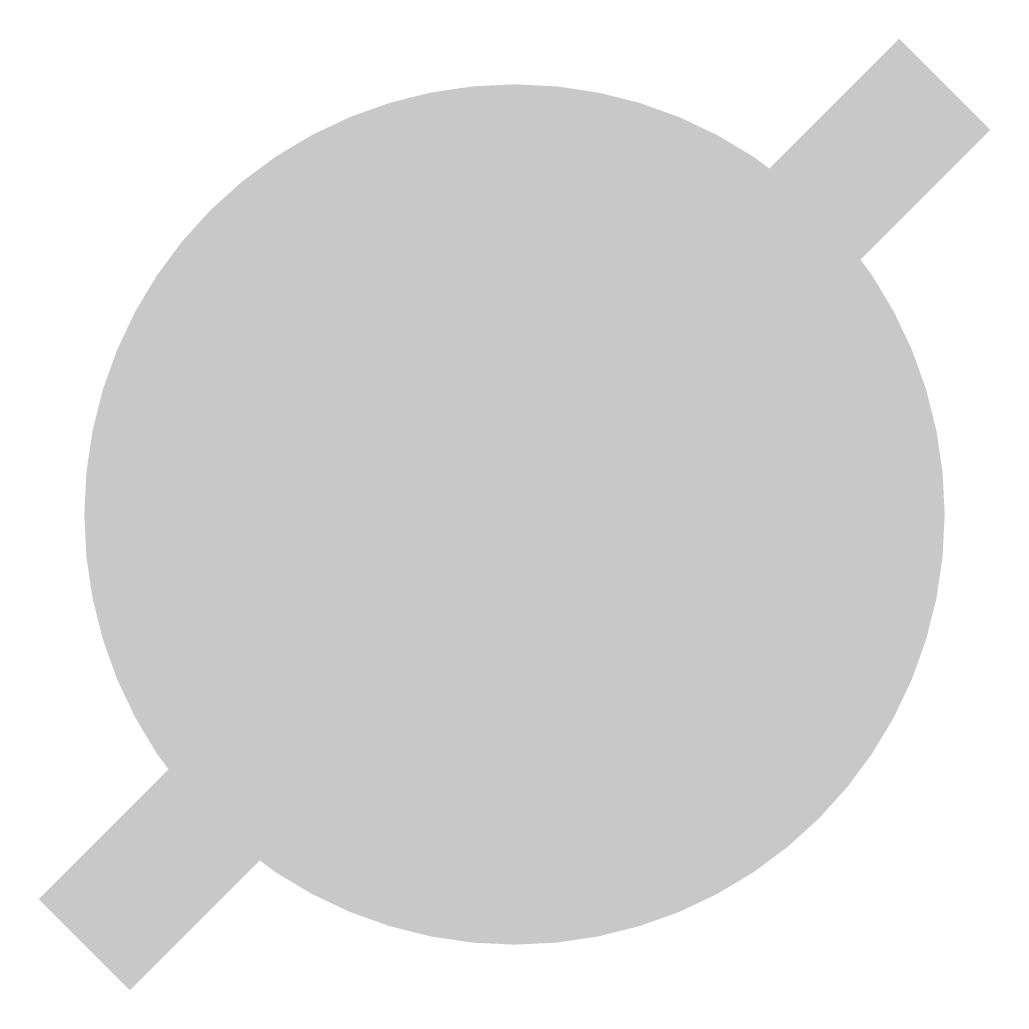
# Model space of a CAD drawing. Header units: metres. Extents: x -0.57 to 0.57, y -0.57 to 0.57.
import ezdxf

# ---------------------------------------------------------------- set-up
doc = ezdxf.new("R2010")
doc.units = ezdxf.units.M

msp = doc.modelspace()

# ---------------------------------------------------------------- linework, layer by layer
at = {"color": 0, "linetype": 'ByBlock', "const_width": 0.15}
msp.add_lwpolyline([(-0.5, -0.5), (0.5, 0.5)], dxfattribs=at)
at = {"color": 0, "linetype": 'ByBlock', "const_width": 0.5}
msp.add_lwpolyline([(-0.25, 0, 1), (0.25, 0, 1)], format="xyb", close=True, dxfattribs=at)

doc.saveas('drawing.dxf')
